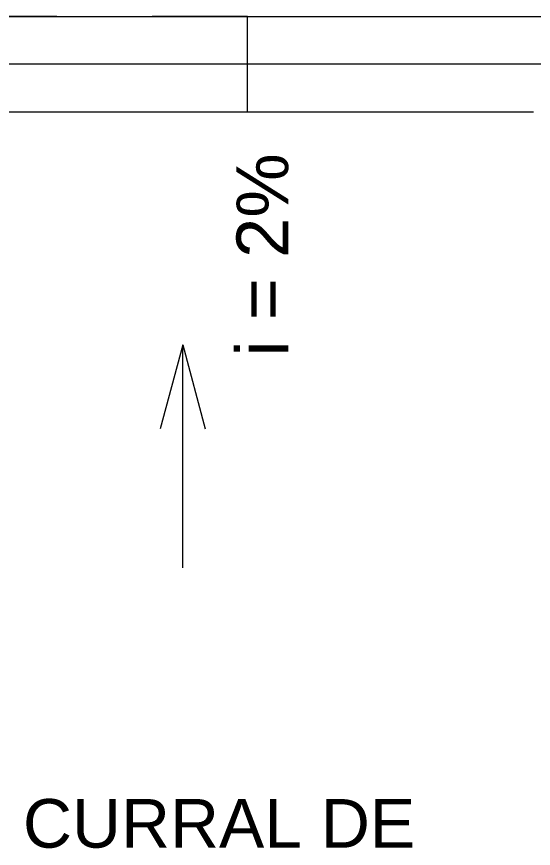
# Model space of a CAD drawing. Header units: metres. Extents: x 149 to 429, y -3 to 162.
# Drawn here: x 335.459 to 336.814, y 101.282 to 103.464 of the extents above; entities that cross this region are included whole.
import ezdxf

# ---------------------------------------------------------------- set-up
doc = ezdxf.new("R2010")
doc.units = ezdxf.units.M
doc.linetypes.add('IMPORT-Dashed _3_', pattern=[0.75, 0.5, -0.25])
doc.layers.add('1053_ARQ_BASE_MATADOURO_dwg', color=7, linetype='Continuous', lineweight=5, true_color=0x767676)
for name, color, linetype, lineweight in [('A-PROJEÇÃO', 7, 'IMPORT-Dashed _3_', 15), ('A-TEXTO1', 7, 'Continuous', 5), ('A-VISTA01', 7, 'Continuous', 20), ('A-VISTA04', 7, 'Continuous', 5)]:
    doc.layers.add(name, color=color, linetype=linetype, lineweight=lineweight)
doc.styles.add('Arial_13', font='arial.ttf', dxfattribs={"height": 0.136})
doc.styles.add('Arial_5', font='arial.ttf', dxfattribs={"height": 0.1275})

# ---------------------------------------------------------------- blocks, each defined once
blk = doc.blocks.new('1053_ARQ_BASE_MATADOURO_dwg_arq geral tgov-4039641-TÉRREO 1_20 - Dependente 2')
at = {"layer": 'A-PROJEÇÃO', "color": 253, "true_color": 0xaaaaaa, "flags": 128}
blk.add_lwpolyline([(-0.5504, 20.0282), (-0.5504, 20.2782), (-1.5504, 20.2782), (-1.5504, 20.0282)], close=True, dxfattribs=at)
at = {"layer": 'A-TEXTO1', "color": 253, "true_color": 0xaaaaaa}
blk.add_line((-0.7203, 19.4168), (-0.6613, 19.1964), dxfattribs=at)
at = {"layer": 'A-TEXTO1', "color": 253, "true_color": 0xaaaaaa, "flags": 128}
blk.add_lwpolyline([(-0.7203, 18.8324), (-0.7203, 19.4168), (-0.7793, 19.1964)], dxfattribs=at)
at = {"layer": 'A-VISTA01', "color": 253, "true_color": 0xaaaaaa, "flags": 128}
for points in [[(-2.5504, 20.0282), (-2.5504, 20.2782), (-2.3004, 20.2782), (0.1996, 20.2782), (0.4496, 20.2782), (2.9496, 20.2782), (3.1996, 20.2782), (7.1996, 20.2782), (7.4496, 20.2782), (8.7296, 20.2782)], [(-2.3004, 19.9411), (-2.3004, 20.0282), (0.1996, 20.0282)]]:
    blk.add_lwpolyline(points, dxfattribs=at)
at = {"layer": 'A-VISTA04', "color": 253, "true_color": 0xaaaaaa}
blk.add_line((0.2246, 20.1532), (-2.3254, 20.1532), dxfattribs=at)
at = {"layer": 'A-TEXTO1', "insert": (-0.5794, 19.3864), "char_height": 0.136, "width": 0.636017, "attachment_point": 1, "rotation": 90, "line_spacing_factor": 0.941778, "style": 'Arial_13'}
blk.add_mtext('i = 2%', dxfattribs=at)
at = {"layer": 'A-TEXTO1', "insert": (-1.1397, 18.2255), "char_height": 0.1275, "width": 1.226901, "attachment_point": 1, "line_spacing_factor": 0.941778, "style": 'Arial_5'}
blk.add_mtext('CURRAL DE', dxfattribs=at)
blk = doc.blocks.new('1053_ARQ_BASE_MATADOURO_dwg-3625622-TÉRREO 1_20 - Dependente 2')
blk.add_blockref('1053_ARQ_BASE_MATADOURO_dwg_arq geral tgov-4039641-TÉRREO 1_20 - Dependente 2', (130.2098, 83.186))

msp = doc.modelspace()

# ---------------------------------------------------------------- block references
at = {"layer": '1053_ARQ_BASE_MATADOURO_dwg', "color": 253, "true_color": 0xaaaaaa}
msp.add_blockref('1053_ARQ_BASE_MATADOURO_dwg-3625622-TÉRREO 1_20 - Dependente 2', (206.405, 0), dxfattribs=at)

doc.saveas('drawing.dxf')
